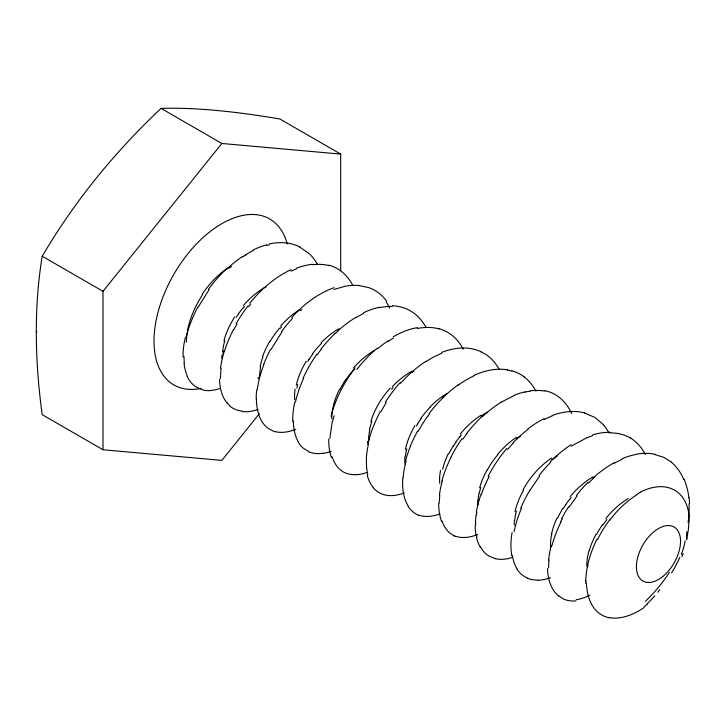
<?xml version="1.0" encoding="UTF-8"?>
<svg xmlns="http://www.w3.org/2000/svg" width="726" height="726" viewBox="0 0 726 726"><rect width="100%" height="100%" fill="white"/><g stroke="black" fill="none" stroke-linecap="round" stroke-linejoin="round"><path stroke-width="1.09" d="M220.386 378.709L221.058 368.127M585.882 580.936L585.9 583.532M548.575 567.841L548.974 559.964M475.648 525.515L475.684 522.938M259.463 376.222L260.616 366.113M368.917 437.197L368.881 440.346M439.185 503.1L439.774 495.105M223.009 354.333L223.191 351.066M329.84 438.313L332.263 421.706M686.76 537.957L686.569 539.763L686.996 537.984M476.401 514.879L476.846 512.093M369.461 432.142L369.779 430.382M515.587 514.879L516.395 511.267M368.363 444.312L367.274 449.993A84.806 44.667 -55 0 0 366.385 458.142L366.548 468.197M296.88 388.129L297.714 384.508M479.314 492.863L480.721 487.373M406.415 450.619L406.823 448.813M683.13 553.602L681.914 556.733M560.672 521.903L562.196 518.899M233.799 329.813L237.048 323.86M270.989 349.487L281.888 332.009M198.18 307.143L209.106 289.683M380.987 411.524L386.187 402.676M418.212 431.199L421.67 425.282A84.025 48.497 -53.4 0 1 427.36 416.624M416.452 425.917L417.622 424.011M529.971 490.268L539.672 476.011M453.441 446.1L455.874 442.306M307.77 361.584L308.967 359.688M563.276 508.554L565.745 504.779M569.084 507.047L577.125 495.804M236.141 317.416L238.691 313.686M202.245 294.239L204.033 291.643A62.146 36.944 -56.4 0 1 228.89 267.359M346.003 379.87L347.273 377.992M462.798 439.257L466.909 433.676M317.253 354.597L321.382 349.024M602.816 524.962L606.954 519.507M427.423 416.67L429.483 413.884M248.628 306.69L250.797 303.985M259.345 413.747L221.857 460.384L103.01 449.766L103.01 291.317L221.857 143.476L340.694 154.094L340.694 270.671M459.894 436.798L461.328 435.019M569.828 499.279L571.271 497.51M351.384 372.529L354.342 369.035M242.883 308.26L244.372 306.517M280.027 328.506L281.534 326.782M391.505 389.308L393.056 387.639M36.3 332.027L36.872 331.41M335.149 333.733L337.608 331.428M647.229 604.468L644.035 606.782M516.613 438.622L520.206 436.29M388.065 341.411L393.356 338.062M242.638 256.904L245.279 255.189M571.18 446.145L587.143 437.624M425.745 361.657L433.703 356.938L441.707 353.226M300.056 310.819L301.862 309.703M501.112 402.222L514.425 395.434M355.686 317.734L363.662 313.378M411.941 372.465L413.766 371.44M614.178 463.224L622.182 459.277M290.926 271.17L296.262 268.856M333.951 289.438L344.478 286.452M266.542 245.533L269.165 244.853M538.202 580.301L530.951 579.457L527.666 578.277M359.452 285.636L368.554 287.55L372.765 289.257A86.476 56.156 -61.9 0 1 386.586 301.081M507.311 370.088L511.884 371.004M617.581 433.377L624.296 435.083L630.467 437.914M655.115 454.621L663.854 457.389L671.523 462.108M495.277 558.603L488.843 555.971A87.864 43.823 -59 0 1 483.489 551.506M584.63 413.067L595.048 417.495L603.696 424.919M274.374 431.68L268.275 428.449A87.973 44.468 -57.1 0 1 256.432 398.91M310.075 452.452L302.796 447.842A88.236 44.123 -58.4 0 1 298.295 442.161M418.866 515.378L417.287 514.643A86.875 43.478 -58.2 0 1 408.175 506.485M480.884 351.838L484.914 353.88A86.748 56.256 -62.3 0 1 495.041 363.127A88.826 57.127 -63.4 0 1 499.061 369.098M454.603 536.106L450.184 533.392A88.127 43.968 -58.4 0 1 442.043 521.041M300.01 247.23L309.276 253.673A88.808 57.663 -62 0 1 317.416 264.364M340.694 154.094L279.927 119.01A564.465 119.282 21.2 0 0 161.081 108.392A564.465 445.174 -35.1 0 0 42.235 256.233L103.01 291.317M161.081 108.392L221.857 143.476M103.01 449.766L42.244 414.682A564.483 325.91 60 0 1 42.244 256.133M524.136 376.74L522.266 375.478A85.441 55.639 -59.9 0 0 511.948 370.877M559.074 596.137L563.403 598.986A86.712 43.251 -60.8 0 0 575.854 600.901M229.761 405.643L227.392 402.966M483.543 551.433L480.394 546.869M476.447 535.089L476.882 537.276M689.092 497.591L689.591 503.472M184.286 363.635L183.914 356.285M293.585 425.89L293.313 421.016M587.652 565.5L587.688 567.042M201.075 388.401A95.823 55.321 -60 0 1 175.03 272.286A95.823 55.321 -60 0 1 287.215 243.909M186.301 342.255A66.892 36.69 -57.7 0 1 187.653 330.684M187.399 330.784A65.875 36.672 -56.9 0 1 202.654 294.511M228.98 268.166A59.042 35.628 -56.9 0 1 231.603 266.551M685.117 540.861A63.026 24.466 -53.2 0 1 681.342 554.464M679.745 557.477A65.059 27.062 -51.1 0 1 671.595 572.887M669.445 572.297A81.013 40.193 -48.5 0 1 645.423 601.273M659.798 589.666A88.109 47.517 -65.8 0 1 657.81 592.189M654.734 595.865A88.109 47.517 -65.8 0 1 647.102 603.851M609.06 617.717A80.259 43.85 -60.6 0 1 586.417 583.178M585.809 580.981A75.232 42.344 -57.1 0 1 596.972 539.182M597.652 539.345A71.774 41.264 -57 0 1 609.613 519.943M609.776 520.097A70.413 40.983 -56.7 0 1 636.82 494.823M636.802 494.379A67.346 40.801 -57.9 0 1 640.196 492.473M640.196 492.228A66.184 40.701 -58.6 0 1 669.517 487.972A63.516 39.186 -60.1 0 1 672.494 489.142A61.846 38.179 -60.6 0 1 680.18 494.551A61.265 37.888 -61 0 1 689.165 516.413M688.974 516.531A57.944 34.902 -63.2 0 1 689.21 521.105M688.82 521.313A57.427 34.049 -63.9 0 1 686.832 538.011M643.998 607.608A84.289 46.745 -61.7 0 1 609.114 617.608M686.714 531.695A58.225 36.899 -69 0 1 686.369 538.048M605.783 518.6A59.087 37.661 -51.2 0 1 628.199 498.499M596.509 534.436A57.163 32.107 -50.1 0 1 602.462 524.798M589.403 550.099A59.695 32.18 -50.6 0 1 595.946 534.39M586.844 566.071A56.909 28.913 -52 0 1 589.158 550.235M592.87 477.862A56.283 37.235 -53 0 1 594.712 476.782M570.219 496.629A59.115 37.552 -51.1 0 1 592.77 476.991M565.636 504.733A55.557 31.808 -49.9 0 1 569.728 499.216M557.577 518.192A58.434 32.189 -50.3 0 1 562.85 508.436M551.588 533.728A59.432 31.645 -50.8 0 1 556.878 518.237M550.716 547.095A56.165 27.797 -52.8 0 1 551.805 533.683M551.896 459.594A56.646 37.244 -52.6 0 1 557.387 456.055M523.074 489.832A57.554 35.973 -50.6 0 1 551.606 458.042M515.015 511.785A59.223 32.488 -50.3 0 1 523.6 490.05M514.761 520.115A55.439 27.189 -53.2 0 1 515.46 514.952M514.326 525.152A57.635 27.751 -54 0 1 514.362 520.379M497.555 454.494A59.115 37.108 -50.7 0 1 516.331 437.388M487.327 469.976A56.519 32.879 -49.9 0 1 497.8 454.703M479.659 487.7A59.614 32.307 -50.5 0 1 487.064 469.976M478.125 499.887A55.684 27.397 -53.1 0 1 479.051 492.99M477.889 504.806A57.853 27.788 -54.1 0 1 477.835 500.096M480.902 416.052A56.601 37.625 -53.4 0 1 487.382 412.25M460.23 434.148A58.969 37.389 -51 0 1 480.803 415.381M455.774 442.261A54.904 31.354 -49.9 0 1 459.803 436.734M448.904 453.814A58.398 32.08 -50.3 0 1 453.151 446.027M442.597 469.359A59.459 31.554 -50.9 0 1 448.223 453.841M439.774 483.389A57.481 28.831 -52.4 0 1 440.555 470.412M443.659 395.761A56.501 37.09 -52.5 0 1 447.316 393.419M429.747 407.286A59.632 37.443 -50.8 0 1 443.631 395.57M420.98 418.158A57.163 33.804 -49.9 0 1 429.946 407.531M417.495 423.975A55.258 31.227 -50 0 1 421.307 418.339M405.444 449.34A59.251 32.407 -50.4 0 1 414.936 425.627M405.453 455.919A55.512 27.334 -53 0 1 406.279 450.683M405.035 464.077A57.091 27.751 -53.6 0 1 404.945 456.237M392.303 386.749A59.214 37.788 -51.2 0 1 411.787 371.213M370.904 421.452A57.445 33.641 -49.9 0 1 390.279 388.038M369.362 430.582A58.026 29.539 -51.9 0 1 371.857 421.28M368.808 437.27A55.212 26.935 -53.4 0 1 369.343 432.215M367.773 442.887A59.033 27.978 -54.9 0 1 367.61 441.408M353.353 368.073A59.124 37.861 -51.3 0 1 374.435 350.395M347.164 377.947A55.385 31.781 -49.9 0 1 351.284 372.456M339.986 389.426A57.998 32.271 -50.2 0 1 345.603 379.725M333.506 405.017A59.641 31.808 -50.8 0 1 339.45 389.435M331.818 418.884A56.192 28.06 -52.5 0 1 333.579 405.035M321.11 342.817A57.517 37.952 -52.8 0 1 338.951 328.778M312.425 353.843A57.272 34.031 -50 0 1 321.545 343.344M308.849 359.642A55.521 31.517 -50 0 1 312.761 354.043M296.326 384.998A59.205 32.552 -50.3 0 1 306.272 361.23M294.756 399.854A57.771 28.459 -53 0 1 295.101 389.1M280.69 325.947A59.441 37.616 -51 0 1 299.829 309.557M270.172 341.265A56.383 32.616 -49.9 0 1 279.574 328.107M262.431 356.992A59.55 32.606 -50.4 0 1 269.863 341.22M260.18 366.303A58.28 29.811 -51.8 0 1 262.876 356.92M258.256 378.818A59.242 28.178 -54.7 0 1 258.129 377.302M243.364 305.582A59.214 37.816 -51.3 0 1 266.215 286.579M238.582 313.623A55.067 31.753 -49.9 0 1 242.793 308.187M223.944 340.821A59.187 32.833 -50.2 0 1 234.689 316.963M222.728 351.357A56.719 28.459 -52.4 0 1 224.77 340.603M221.984 358.335A59.269 28.269 -54.5 0 1 221.757 355.304M689.056 503.771A88.109 53.071 -66.4 0 1 688.103 522.375M684.101 479.378A86.929 55.693 -63.7 0 1 688.892 497.718M671.441 462.244A88.636 57.163 -63.1 0 1 683.828 479.632M635.504 454.367A88.69 57.635 -58.2 0 1 655.251 454.304M622.191 458.678A87.093 56.301 -57.1 0 1 635.468 454.567M593.224 477.853A87.837 54.023 -54.1 0 1 614.151 462.716M588.577 483.008A87.556 53.343 -53.8 0 1 593.46 478.361M576.535 495.277A88.799 53.243 -53.6 0 1 588.124 482.245M561.606 518.8A86.485 49.286 -53.5 0 1 568.558 506.802M551.942 545.707A88.726 48.043 -54.1 0 1 561.007 521.94M548.602 560.163A87.274 46.419 -54.7 0 1 551.197 545.934M559.029 596.209A88.145 44.912 -56.7 0 1 547.531 568.612M589.839 595.229A87.12 43.678 -62.1 0 1 576.217 599.712M630.44 437.95A88.091 56.701 -63.3 0 1 645.35 454.576M610.375 432.887A88.563 57.136 -56.8 0 1 617.554 433.449M592.543 434.947A88.699 57.545 -57.7 0 1 610.566 432.306M587.143 437.751A86.203 55.394 -56.5 0 1 592.443 435.827M550.254 461.881A88.626 54.858 -54.3 0 1 570.972 444.784M539.109 475.539A88.037 53.633 -53.7 0 1 550.562 462.371M520.733 508.236A87.991 49.259 -53.6 0 1 529.871 490.232M514.162 531.595A88.182 46.881 -54.5 0 1 521.522 508.2M511.866 555.835A86.013 45.321 -55.1 0 1 512.093 532.512M517.193 569.03A89.126 45.076 -57.1 0 1 512.311 555.472M527.738 578.141A86.766 43.496 -57.8 0 1 517.039 569.238M550.426 577.687A89.062 44.758 -62.4 0 1 538.238 580.201M603.615 425.037A88.518 57.073 -63.1 0 1 608.996 432.977M584.693 412.931A88.581 57.427 -57.8 0 0 570.391 411.56A88.082 57.045 -57.4 0 0 552.15 415.526M544.11 419.583A84.978 53.769 -55.4 0 1 552.123 416.007M528.047 428.776A86.376 53.978 -54.8 0 1 544.101 418.666M513.137 442.697A89.144 54.314 -53.8 0 1 528.174 429.211M507.61 449.403A86.984 51.682 -53.4 0 1 513.364 443.032M488.162 476.283A86.367 51.228 -53.4 0 1 506.793 448.505M481.247 494.615A88.699 48.86 -53.8 0 1 489.142 476.483M476.301 512.329A88.164 47.798 -54.1 0 1 480.893 494.678M475.439 523.092A84.352 44.495 -55 0 1 476.12 515.024M476.056 535.434A87.274 44.513 -56.7 0 1 475.131 525.878M480.213 547.086A89.298 45.321 -56.7 0 1 476.537 537.594M512.737 557.332A88.563 44.477 -62.4 0 1 495.259 558.639M545.063 390.679A86.748 55.14 -64.2 0 1 571.643 413.53M530.225 390.842A88.844 57.599 -57.8 0 1 544.899 391.132M524.989 392.113A87.292 56.156 -56.6 0 1 530.152 391.178M514.435 395.171A87.973 56.619 -56.7 0 1 525.034 391.886M483.099 416.034A88.028 53.797 -53.9 0 1 501.112 402.249M466.664 433.467A88.463 53.089 -53.6 0 1 482.935 415.699M451.191 456.699A85.949 49.314 -53.5 0 1 461.936 438.722M441.844 481.057A88.971 49.232 -53.7 0 1 451.327 456.736M439.402 495.286A87.129 47.018 -54.2 0 1 442.306 480.939M441.635 521.468A87.891 44.885 -56.5 0 1 438.704 503.436M477.563 534.563A88.028 43.914 -60.9 0 1 454.657 535.997M524.063 376.867A88.082 56.601 -63.4 0 1 535.951 391.26M474.069 375.36A87.846 56.837 -57.3 0 1 507.42 369.824M458.115 385.234A85.568 53.343 -54.7 0 1 474.078 375.796M442.769 397.875A88.808 54.16 -53.9 0 1 458.052 384.925M429.13 413.611A88.009 52.944 -53.6 0 1 442.824 397.957M410.344 446.245A87.855 48.551 -53.8 0 1 417.631 431.053M405.398 461.282A89.253 48.833 -53.9 0 1 410.471 446.236M403.093 477.908A85.931 45.765 -54.6 0 1 406.097 461.064M408.357 506.249A87.419 44.159 -57.1 0 1 402.785 478.089M439.965 513.917A88.064 43.968 -61.1 0 1 418.956 515.197M441.744 352.4A88 57.191 -58.4 0 1 480.957 351.702M400.661 383.201A88.527 53.706 -53.7 0 1 425.708 361.421M385.306 402.277A86.467 51.727 -53.5 0 1 400.189 382.602M367.819 444.512A88.481 48.733 -53.8 0 1 380.397 411.406M367.801 474.786A86.548 43.27 -57.8 0 1 366.712 468.052M373.3 487.591A89.08 44.994 -57.1 0 1 367.256 475.312M373.218 487.709A85.84 42.789 -58.9 0 0 388.474 495.522A88.145 44.105 -61.8 0 0 404.373 492.89M463.261 349.161A88.136 56.991 -62.7 0 0 453.097 336.22A85.831 55.866 -61 0 0 439.212 328.76M417.214 328.506A88.663 57.399 -57.4 0 1 439.157 328.896M393.211 336.782A86.403 55.775 -57 0 1 417.405 327.617M377.556 348.779A88.091 53.588 -53.8 0 1 387.983 340.893M356.865 369.425A88.155 53.96 -53.9 0 1 377.302 348.099M331.056 416.497A86.703 52.145 -53.4 0 1 355.15 367.991M332.508 421.625A88.4 47.798 -54.1 0 1 334.105 415.789M331.473 457.444A87.565 45.193 -56 0 1 328.733 439.048M332.136 456.772A88.672 44.395 -57.9 0 0 339.968 469.531L342.745 471.628A86.639 43.188 -60.6 0 0 356.602 474.613M366.694 472.599A89.117 44.694 -62.1 0 1 356.566 474.695M425.99 327.399A87.855 56.229 -63.7 0 0 413.956 313.224A86.621 56.374 -60.4 0 0 392.43 305.755M379.553 307.688A89.18 57.672 -57.2 0 1 392.24 306.399M363.653 312.679A86.521 55.693 -56.7 0 1 379.644 307.225M337.499 331.219A88.572 54.151 -53.9 0 1 355.658 317.489M321.201 348.861A88.409 52.944 -53.5 0 1 335.031 333.515M303.141 378.164A86.34 48.805 -53.5 0 1 316.799 354.306M295.464 401.977A88.708 48.152 -54 0 1 303.668 378.182M292.76 421.398A85.931 45.502 -54.9 0 1 294.747 402.249M298.368 442.07A88.735 44.667 -57.4 0 1 293.64 425.853M323.006 453.215A87.438 43.669 -61.2 0 1 310.129 452.343M331.174 451.3A89.107 44.713 -62.2 0 1 322.943 453.423M386.105 301.744A87.202 51.41 -66.6 0 1 389.572 308.241M344.496 286.343A88.971 57.554 -57.3 0 1 359.47 285.572M291.888 317.434A86.893 55.076 -55.6 0 1 334.132 287.687M281.516 331.746A87.211 52.417 -53.5 0 1 292.551 318.278M263.602 364.579A89.198 49.268 -53.7 0 1 270.535 349.397M263.874 364.552A88.1 47.852 -54 0 0 258.538 382.321A85.668 45.829 -54.5 0 0 257.358 389.363M256.187 399.055A85.296 44.93 -55.1 0 1 256.741 389.69M295.809 429.293A88.245 44.086 -61.4 0 1 274.473 431.453M329.041 265.181A86.802 56.02 -63 0 1 352.936 285.681M311.98 264.745A88.581 57.408 -57.6 0 1 328.878 265.562M296.299 268.293A87.864 56.728 -57.1 0 1 312.08 264.337M249.907 303.123A87.764 54.613 -54.6 0 1 290.963 269.7M236.177 323.596A85.913 50.139 -53.4 0 1 247.938 306.091M224.561 350.939A89.08 49.141 -53.8 0 1 233.345 329.749M220.504 368.4A87.392 47.263 -54.2 0 1 224.379 350.985M227.202 403.211A88.418 45.076 -56.6 0 1 219.497 379.362M242.402 411.116A85.949 42.879 -59.1 0 1 229.607 405.888M258.02 409.428A88.763 44.495 -62.1 0 1 242.221 411.524M269.31 243.963A88.2 57.381 -59 0 1 300.083 247.094M253.229 249.925A86.095 55.412 -56.7 0 1 266.642 244.853M245.261 255.007A85.232 52.898 -54.5 0 1 253.256 250.534M227.084 268.756A88.799 54.341 -54 0 1 242.575 256.469M208.498 289.257A87.873 53.189 -53.7 0 1 226.929 268.429M186.174 337.118A88.717 48.597 -53.9 0 1 197.835 307.08M183.025 356.865A85.822 46.074 -54.4 0 1 185.339 337.418M187.426 376.24A89.289 45.094 -57.2 0 1 184.095 363.799M187.208 376.495A87.229 43.823 -57.6 0 0 196.637 387.267L202.999 390.025A88.445 44.213 -61.7 0 0 210.34 390.633M220.513 388.392A88.381 44.213 -61.9 0 1 210.413 390.434M662.802 576.489A31.191 18.005 -60 0 0 675.044 527.639A31.191 18.005 -60 0 0 637.582 557.913A31.191 18.005 -60 0 0 662.802 576.489"/></g></svg>
